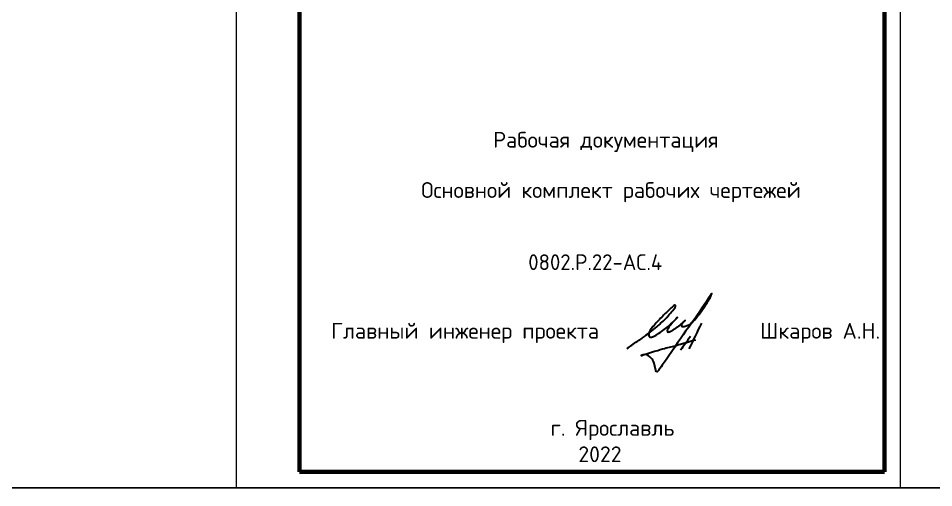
# Model space of a CAD drawing. Header units: millimetres. Extents: x 1601 to 15402, y -324 to 12625.
# Drawn here: x 6854.9 to 7144.4, y 318.2 to 466.7 of the extents above; entities that cross this region are included whole.
import ezdxf

# ---------------------------------------------------------------- set-up
doc = ezdxf.new("R2010")
doc.units = ezdxf.units.MM
doc.layers.add('Основной', color=1, linetype='Continuous', lineweight=60)
doc.layers.add('Размерный', color=4, linetype='Continuous', lineweight=30)
doc.layers.add('рамка', color=7, linetype='Continuous')
doc.styles.add('-ISOCPEUR-', font='isocpeur.TTF')
doc.styles.get("Standard").update_dxf_attribs({"font": 'GOST Common.ttf'})

# ---------------------------------------------------------------- blocks, each defined once
blk = doc.blocks.new('подпись')
at = {"lineweight": 30}
for points in [[(-0.82, -1.23), (-0.21, -0.8), (0.43, -0.36), (0.86, -0.08), (1.32, 0.25), (2, 0.77), (2.8, 1.4), (3.27, 1.83), (3.84, 2.36), (4.46, 3.07), (5.01, 3.73), (5.08, 3.95), (5.01, 4.03), (4.91, 4), (4.76, 3.88), (4.33, 3.49), (3.4, 2.58), (2.34, 1.43), (1.83, 0.48), (1.87, 0.23), (1.99, 0.16), (2.17, 0.16), (2.41, 0.25), (3.02, 0.6), (3.71, 1.09), (4.34, 1.62), (5.32, 2.55), (4.75, 1.98), (4.27, 1.36), (4.08, 1.05), (4.07, 0.85), (4.11, 0.78), (4.25, 0.78), (4.42, 0.84), (4.78, 1.05), (5.16, 1.3), (5.47, 1.51), (5.72, 1.73), (6.05, 1.99), (6.23, 2.18), (5.94, 1.88), (5.8, 1.63), (5.8, 1.5), (5.89, 1.44), (6.13, 1.46), (6.57, 1.6), (6.9, 1.79), (7.5, 2.39), (8.04, 3.08), (8.61, 3.92), (9.15, 4.76), (9.43, 5.33), (8, 3.26), (6.29, 0.88), (3.58, -3.07), (3.05, -3.8), (2.85, -4.05), (2.49, -2.98), (2.12, -2.39), (1.3, -1.96), (1.02, -2.03), (2.91, -1.44), (4.7, -0.96), (7.51, -0.15)], [(8.19, 1.85), (6.68, -1.27)], [(6.86, 0.23), (5.67, -1.43)]]:
    blk.add_spline(points, degree=3, dxfattribs=at)
blk = doc.blocks.new('Подпись Леха')
at = {"layer": 'рамка'}
blk.add_blockref('подпись', (2.7, 0.11), dxfattribs=at)

msp = doc.modelspace()

# ---------------------------------------------------------------- linework, layer by layer
msp.add_line((15402.2532, 318.2356), (5591.2496, 318.2356))
at = {"layer": 'Основной', "color": 7, "lineweight": 70}
for p, q in [((6943.8058, 610.2356), (6943.8058, 323.2356)), ((7128.8058, 323.2356), (7128.8058, 610.2356)), ((6943.8058, 323.2356), (7128.8058, 323.2356))]:
    msp.add_line(p, q, dxfattribs=at)
at = {"layer": 'Размерный', "color": 7, "lineweight": 20}
for p, q in [((6923.8058, 615.2356), (6923.8058, 318.2356)), ((6923.8058, 615.2356), (6923.8058, 318.2356)), ((7133.8058, 615.2356), (7133.8058, 318.2356)), ((7133.8058, 318.2356), (6923.8058, 318.2356))]:
    msp.add_line(p, q, dxfattribs=at)

# ---------------------------------------------------------------- block references
at = {"xscale": 2.616365880539074, "yscale": 2.616365880539074, "zscale": 2.616365880539074}
msp.add_blockref('Подпись Леха', (7042.4048, 365.1693), dxfattribs=at)

# ---------------------------------------------------------------- texts
at = {"insert": (7016.1547, 392.0816), "char_height": 5, "width": 38.557853, "attachment_point": 1}
msp.add_mtext('0802.Р.22-АС.4', dxfattribs=at)
at = {"layer": 'Размерный', "color": 7, "lineweight": 30, "char_height": 5, "attachment_point": 1, "style": '-ISOCPEUR-'}
for s, insert, width in [('\\pi51.22308,l10;Рабочая документация', (6943.8058, 430.8018), 185), ('\\pi28.47308,l10;Основной комплект рабочих чертежей', (6943.8058, 414.9002), 185), ('\\pl10;Главный инженер проекта                Шкаров А.Н.', (6943.8058, 370.3726), 275.503585), ('\\pi79.121;г. Ярославль \\P\\pi87.92;2022', (6944.0695, 339.6489), 185)]:
    msp.add_mtext(s, dxfattribs=dict(at, insert=insert, width=width))

doc.saveas('drawing.dxf')
